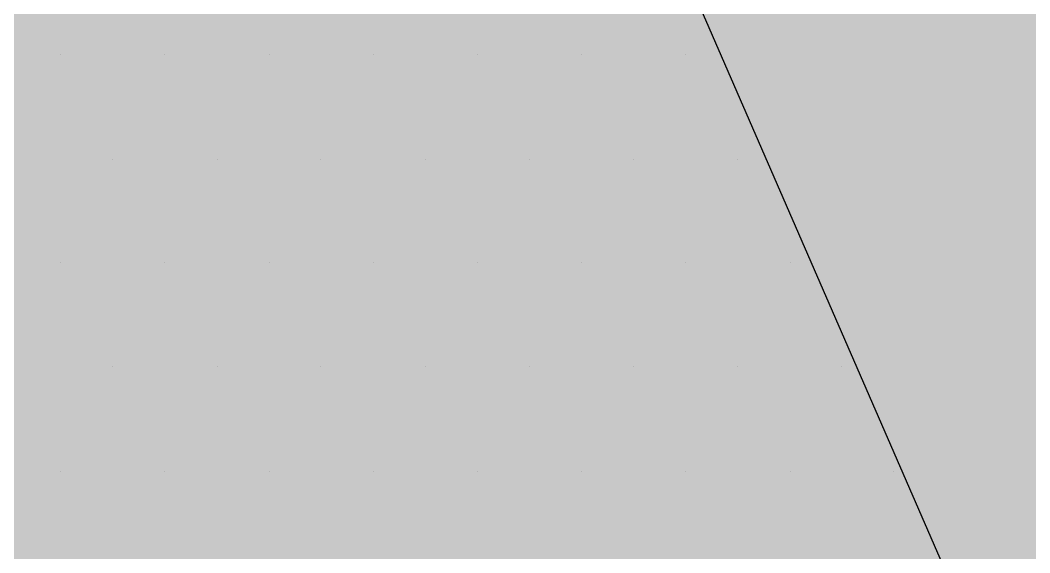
# Paper-space layout 'Layout1' of a CAD drawing. Extents: x -43 to 2298, y -18 to 768.
# Drawn here: x 735.058 to 735.591, y 374.571 to 374.852 of the extents above; entities that cross this region are included whole.
import ezdxf

# ---------------------------------------------------------------- set-up
doc = ezdxf.new("R2010")
doc.units = 0
doc.header["$LTSCALE"] = 2
doc.linetypes.add('CACHEX2', pattern=[0.75, 0.5, -0.25])
doc.layers.add('CARTOUCHE', color=7, linetype='Continuous')
doc.layers.add('LOGO', color=7, linetype='Continuous')

# ---------------------------------------------------------------- blocks, each defined once
blk = doc.blocks.new('A$C715108E3')
at = {"layer": 'LOGO', "color": 131}
for p, q in [((-10.93743, -24.98105), (-10.93743, -24.98105)), ((-10.84598, -24.98105), (-10.84598, -24.98105)), ((-10.75396, -24.98105), (-10.75396, -24.98105)), ((-10.66194, -24.98105), (-10.66194, -24.98105)), ((-10.57029, -24.98105), (-10.57029, -24.98105)), ((-10.47902, -24.98105), (-10.47902, -24.98105)), ((-10.38681, -24.98105), (-10.38681, -24.98105)), ((-10.89171, -25.07364), (-10.89171, -25.07364)), ((-10.7995, -25.07364), (-10.7995, -25.07364)), ((-10.70842, -25.07364), (-10.70842, -25.07364)), ((-10.61658, -25.07364), (-10.61658, -25.07364)), ((-10.52475, -25.07364), (-10.52475, -25.07364)), ((-10.43273, -25.07364), (-10.43273, -25.07364)), ((-10.34146, -25.07364), (-10.34146, -25.07364)), ((-10.93743, -25.16491), (-10.93743, -25.16491)), ((-10.84598, -25.16491), (-10.84598, -25.16491)), ((-10.75396, -25.16491), (-10.75396, -25.16491)), ((-10.66194, -25.16491), (-10.66194, -25.16491)), ((-10.57029, -25.16491), (-10.57029, -25.16491)), ((-10.47902, -25.16491), (-10.47902, -25.16491)), ((-10.38681, -25.16491), (-10.38681, -25.16491)), ((-10.29498, -25.16491), (-10.29498, -25.16491)), ((-10.89171, -25.25618), (-10.89171, -25.25618)), ((-10.7995, -25.25618), (-10.7995, -25.25618)), ((-10.70842, -25.25618), (-10.70842, -25.25618)), ((-10.61658, -25.25618), (-10.61658, -25.25618)), ((-10.52475, -25.25618), (-10.52475, -25.25618)), ((-10.43273, -25.25618), (-10.43273, -25.25618)), ((-10.34146, -25.25618), (-10.34146, -25.25618)), ((-10.24963, -25.25618), (-10.24963, -25.25618)), ((-10.93743, -25.34876), (-10.93743, -25.34876)), ((-10.84598, -25.34876), (-10.84598, -25.34876)), ((-10.75396, -25.34876), (-10.75396, -25.34876)), ((-10.66194, -25.34876), (-10.66194, -25.34876)), ((-10.57029, -25.34876), (-10.57029, -25.34876)), ((-10.47902, -25.34876), (-10.47902, -25.34876)), ((-10.38681, -25.34876), (-10.38681, -25.34876)), ((-10.29498, -25.34876), (-10.29498, -25.34876)), ((-10.20371, -25.34876), (-10.20371, -25.34876))]:
    blk.add_line(p, q, dxfattribs=at)
blk.add_lwpolyline([(-15.45634, -23.79904), (-13.73308, -21.48561), (-11.96015, -25.39449), (-11.47606, -25.54685), (-10.70954, -25.79799), (-10.09258, -25.87408), (-9.96738, -25.87408), (-12.55837, -19.92483), (-11.81603, -18.90681), (-10.49589, -20.61658), (-9.77922, -22.21221), (-8.79793, -20.91794), (-8.11874, -22.46447), (-6.94891, -21.01914), (-7.63821, -19.38115), (-6.11604, -17.29393)], dxfattribs=at)
blk = doc.blocks.new('A$C581E6685')
at = {"layer": 'LOGO', "color": 32, "linetype": 'CACHEX2', "ltscale": 1.5}
blk.add_ellipse((-38.05384, 23.81385), major_axis=(-19.03106, -3.53396), ratio=0.590567, dxfattribs=at)
at = {"layer": 'LOGO', "color": 32}
blk.add_ellipse((-37.61436, 23.84992), major_axis=(-13.57677, -4.28389), ratio=0.791971, dxfattribs=at)
at = {"layer": 'CARTOUCHE'}
blk.add_blockref('A$C715108E3', (-31.67392, 36.3189), dxfattribs=at)
blk = doc.blocks.new('miniLogo')
at = {"layer": 'CARTOUCHE', "true_color": 0xffffff}
h = blk.add_hatch(color=7, dxfattribs=at)
h.dxf.hatch_style = 1
edge = h.paths.add_edge_path()
edge.add_spline(control_points=[(960.74149, 27.42506), (960.74149, 16.5339), (960.74149, 5.64274), (960.74149, 1.80274), (964.58149, 1.80274), (1010.12076, 1.80274), (1055.66003, 1.80274), (1059.50003, 1.80274), (1059.50003, 5.64274), (1059.50003, 16.5339), (1059.50003, 27.42506), (1059.50003, 31.26506), (1055.66003, 31.26506), (1010.12076, 31.26506), (964.58149, 31.26506), (960.74149, 31.26506), (960.74149, 27.42506)], knot_values=[0, 0, 0, 1, 1, 2.570796, 2.570796, 3.570796, 3.570796, 5.141593, 5.141593, 6.141593, 6.141593, 7.712389, 7.712389, 8.712389, 8.712389, 10.283185, 10.283185, 10.283185], weights=[1, 1, 1, 0.707107, 1, 1, 1, 0.707107, 1, 1, 1, 0.707107, 1, 1, 1, 0.707107, 1], degree=2, periodic=0)
at = {"layer": 'CARTOUCHE'}
blk.add_rational_spline([(960.74149, 27.42506), (960.74149, 16.5339), (960.74149, 5.64274), (960.74149, 1.80274), (964.58149, 1.80274), (1010.12076, 1.80274), (1055.66003, 1.80274), (1059.50003, 1.80274), (1059.50003, 5.64274), (1059.50003, 16.5339), (1059.50003, 27.42506), (1059.50003, 31.26506), (1055.66003, 31.26506), (1010.12076, 31.26506), (964.58149, 31.26506), (960.74149, 31.26506), (960.74149, 27.42506)], [1, 1, 1, 0.707106781187, 1, 1, 1, 0.707106781187, 1, 1, 1, 0.707106781187, 1, 1, 1, 0.707106781187, 1], degree=2, knots=[0, 0, 0, 1, 1, 2.570796, 2.570796, 3.570796, 3.570796, 5.141593, 5.141593, 6.141593, 6.141593, 7.712389, 7.712389, 8.712389, 8.712389, 10.283185, 10.283185, 10.283185], dxfattribs=at)
at = {"layer": 'CARTOUCHE', "xscale": 0.6, "yscale": 0.6, "zscale": 0.6}
blk.add_blockref('A$C581E6685', (998.01223, 3.18331), dxfattribs=at)

psp = doc.layouts.get("Layout1")

# ---------------------------------------------------------------- block references
at = {"layer": 'CARTOUCHE'}
psp.add_blockref('miniLogo', (-237.36632, 364.8484), dxfattribs=at)

doc.saveas('drawing.dxf')
